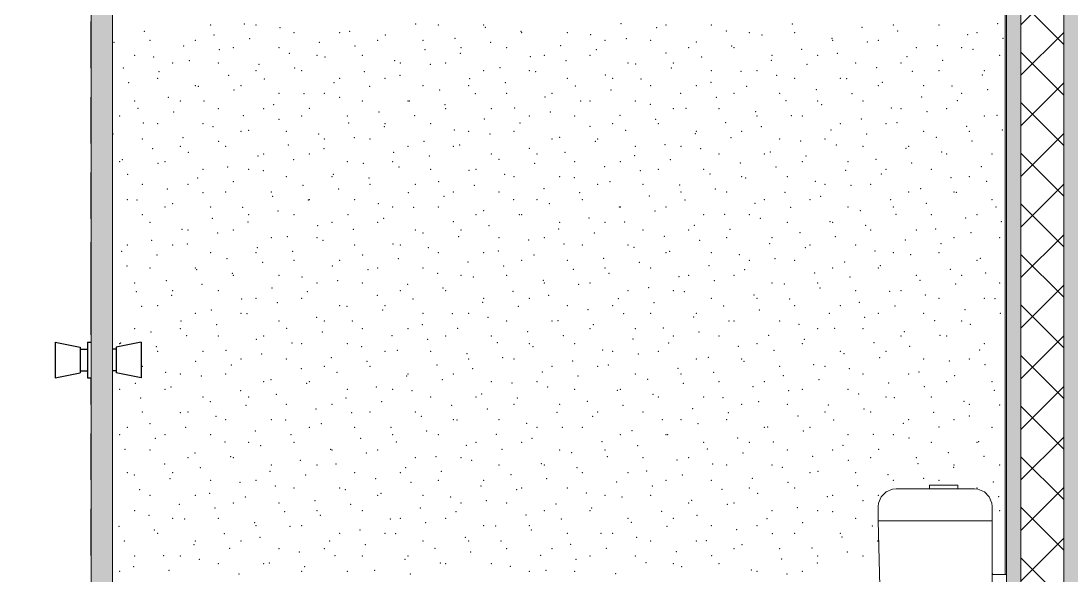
# Model space of a CAD drawing. Header units: metres. Extents: x -1783 to 21505, y -57 to 13660.
# Drawn here: x 17568.5 to 17715.3, y 7381.7 to 7459.3 of the extents above; entities that cross this region are included whole.
import ezdxf

# ---------------------------------------------------------------- set-up
doc = ezdxf.new("R2010")
doc.units = ezdxf.units.M
doc.header["$MEASUREMENT"] = 0
doc.layers.add('01_A Corte AA_1_LOUCAS-METAIS.ARQ_Caneta_No__13', color=7, linetype='Continuous', lineweight=0, true_color=0xaaaaaa)
doc.layers.add('01_A Corte AA_1_PAREDE.ARQ_Caneta_No__97', color=7, linetype='Continuous', lineweight=5, true_color=0x6b6b6b)
doc.layers.add('01_A Corte AA_1_PAREDE CONSTRUIR', color=7, linetype='Continuous')
doc.layers.add('cotas', color=7, linetype='Continuous')
for name, color, linetype, lineweight in [('01_A Corte AA_1_PAREDE CONSTRUIR_Caneta_No__241', 7, 'Continuous', 13), ('01_A Corte AA_1_PAREDE CONSTRUIR_Caneta_No__83', 84, 'Continuous', 0), ('01_A Corte AA_1_PAREDE.ARQ_Caneta_No__241', 7, 'Continuous', 13), ('01_A Corte AA_1_PAREDE.ARQ_Caneta_No__3', 7, 'Continuous', 25)]:
    doc.layers.add(name, color=color, linetype=linetype, lineweight=lineweight)

msp = doc.modelspace()

# ---------------------------------------------------------------- hatches: boundary and pattern name
at = {"layer": '01_A Corte AA_1_PAREDE CONSTRUIR', "linetype": 'Continuous', "lineweight": 0, "true_color": 0xffffff}
for points in [[(17706.292, 7311.929), (17708.292, 7311.929), (17708.292, 7626.929), (17706.292, 7626.929)], [(17714.292, 7311.929), (17716.292, 7311.929), (17716.292, 7626.929), (17714.292, 7626.929)]]:
    msp.add_hatch(color=7, dxfattribs=at).paths.add_polyline_path(points)
at = {"layer": '01_A Corte AA_1_PAREDE CONSTRUIR_Caneta_No__83', "linetype": 'Continuous', "lineweight": 0}
h = msp.add_hatch(dxfattribs=at)
h.set_pattern_fill('PLACOMUR_0001', color=84, scale=100, style=0, pattern_type=2)
h.set_pattern_definition([(45, (22447.5286, 7311.9294), (-3.535534, 3.535534), []), (135, (22447.5286, 7311.9294), (3.535534, 3.535534), [])])
h.paths.add_polyline_path([(17708.292, 7626.929), (17708.292, 7311.929), (17714.292, 7311.929), (17714.292, 7626.929)])
at = {"layer": '01_A Corte AA_1_PAREDE.ARQ_Caneta_No__97', "linetype": 'Continuous', "lineweight": 5, "true_color": 0x6b6b6b}
h = msp.add_hatch(dxfattribs=at)
h.set_pattern_fill('CUT_STONE_0001', color=251, scale=100, style=0, pattern_type=2)
h.set_pattern_definition([(45, (22447.5286, 7316.9294), (-1.5909903, 1.5909903), [0, -1.5, 0, -2.25]), (110, (22452.5286, 7316.9294), (2.1143084, 0.7695453), [0, -1.1, 0, -1.9])])
h.paths.add_polyline_path([(17581.292, 7511.929), (17578.292, 7511.929), (17578.292, 7331.929), (17581.292, 7331.929)])
at = {"layer": 'cotas'}
h = msp.add_hatch(color=7, dxfattribs=at)
h.dxf.hatch_style = 1
h.paths.add_polyline_path([(21504.961, 13659.963), (10304.961, 13659.963), (10304.961, 5739.963), (21504.961, 5739.963)])
h.paths.add_polyline_path([(10571.627, 13593.296), (21371.627, 13593.296), (21371.627, 5806.63), (10571.627, 5806.63)], flags=16)

# ---------------------------------------------------------------- linework, layer by layer
at = {"layer": '01_A Corte AA_1_LOUCAS-METAIS.ARQ_Caneta_No__13', "color": 253, "linetype": 'Continuous', "lineweight": 0, "ltscale": 1000, "true_color": 0xaaaaaa}
for p, q in [((17695.644, 7394.429), (17695.492, 7394.429)), ((17695.492, 7393.929), (17695.492, 7394.429)), ((17696.078, 7394.429), (17695.644, 7394.429)), ((17696.727, 7394.429), (17696.078, 7394.429)), ((17697.492, 7394.429), (17696.727, 7394.429)), ((17698.257, 7394.429), (17697.492, 7394.429)), ((17698.906, 7394.429), (17698.257, 7394.429)), ((17699.34, 7394.429), (17698.906, 7394.429)), ((17699.492, 7394.429), (17699.34, 7394.429)), ((17699.492, 7393.929), (17699.492, 7394.429)), ((17688.748, 7392.818), (17688.375, 7391.917)), ((17689.438, 7393.508), (17688.748, 7392.818)), ((17688.748, 7392.818), (17688.748, 7392.818)), ((17690.339, 7393.881), (17689.438, 7393.508)), ((17689.438, 7393.508), (17689.438, 7393.508)), ((17690.827, 7393.929), (17690.339, 7393.881)), ((17690.339, 7393.881), (17690.339, 7393.881)), ((17690.827, 7393.929), (17691.057, 7393.929)), ((17691.057, 7393.929), (17691.486, 7393.929)), ((17691.486, 7393.929), (17692.077, 7393.929)), ((17692.077, 7393.929), (17692.98, 7393.929)), ((17692.98, 7393.929), (17701.046, 7393.929)), ((17701.046, 7393.929), (17701.465, 7393.929)), ((17701.465, 7393.929), (17701.611, 7393.929)), ((17701.611, 7393.929), (17701.709, 7393.929)), ((17701.709, 7393.929), (17701.792, 7393.929)), ((17702.28, 7393.881), (17701.792, 7393.929)), ((17703.181, 7393.508), (17702.28, 7393.881)), ((17703.871, 7392.818), (17703.181, 7393.508)), ((17704.244, 7391.917), (17703.871, 7392.818)), ((17688.375, 7391.917), (17688.327, 7391.429)), ((17688.327, 7391.429), (17688.327, 7389.429)), ((17704.292, 7391.429), (17704.244, 7391.917)), ((17704.292, 7389.429), (17704.292, 7391.429)), ((17688.327, 7389.429), (17689.146, 7357.929)), ((17688.817, 7389.429), (17688.327, 7389.429)), ((17689.812, 7389.429), (17688.817, 7389.429)), ((17691.183, 7389.429), (17689.812, 7389.429)), ((17692.755, 7389.429), (17691.183, 7389.429)), ((17701.292, 7389.429), (17692.755, 7389.429)), ((17702.44, 7389.429), (17701.292, 7389.429)), ((17703.413, 7389.429), (17702.44, 7389.429)), ((17704.064, 7389.429), (17703.413, 7389.429)), ((17704.292, 7389.429), (17704.064, 7389.429)), ((17704.292, 7389.429), (17704.292, 7357.929)), ((17704.292, 7381.929), (17706.292, 7381.929))]:
    msp.add_line(p, q, dxfattribs=at)
at = {"layer": '01_A Corte AA_1_PAREDE CONSTRUIR_Caneta_No__241', "color": 7, "linetype": 'Continuous', "lineweight": 13, "ltscale": 1000}
for p, q in [((17706.292, 7626.929), (17706.292, 7321.929)), ((17708.292, 7626.929), (17708.292, 7311.929)), ((17714.292, 7626.929), (17714.292, 7311.929))]:
    msp.add_line(p, q, dxfattribs=at)
at = {"layer": '01_A Corte AA_1_PAREDE.ARQ_Caneta_No__241', "color": 7, "linetype": 'Continuous', "lineweight": 13, "ltscale": 1000}
for p, q in [((17578.292, 7511.929), (17578.292, 7331.929)), ((17581.292, 7511.929), (17581.292, 7331.929)), ((17706.093, 7381.929), (17706.093, 7511.929)), ((17706.097, 7381.929), (17706.097, 7511.929))]:
    msp.add_line(p, q, dxfattribs=at)
at = {"layer": '01_A Corte AA_1_PAREDE.ARQ_Caneta_No__3', "color": 7, "linetype": 'Continuous', "lineweight": 25, "ltscale": 1000}
for p, q in [((17573.292, 7414.429), (17573.292, 7414.094)), ((17573.292, 7414.429), (17576.792, 7413.729)), ((17573.292, 7414.094), (17573.292, 7413.179)), ((17573.292, 7413.179), (17573.292, 7411.929)), ((17576.792, 7413.729), (17576.792, 7413.488)), ((17576.792, 7413.488), (17576.792, 7412.829)), ((17576.792, 7413.429), (17577.792, 7413.429)), ((17577.792, 7414.429), (17577.792, 7414.094)), ((17577.792, 7414.429), (17578.292, 7414.429)), ((17577.792, 7414.094), (17577.792, 7413.179)), ((17577.792, 7413.179), (17577.792, 7411.929)), ((17581.792, 7413.429), (17581.292, 7413.429)), ((17585.292, 7414.429), (17581.792, 7413.729)), ((17581.792, 7413.729), (17581.792, 7413.488)), ((17581.792, 7413.488), (17581.792, 7412.829)), ((17585.292, 7414.429), (17585.292, 7414.094)), ((17585.292, 7414.094), (17585.292, 7413.179)), ((17585.292, 7413.179), (17585.292, 7411.929)), ((17573.292, 7411.929), (17573.292, 7410.679)), ((17576.792, 7412.829), (17576.792, 7411.929)), ((17576.792, 7411.929), (17576.792, 7411.029)), ((17577.792, 7411.929), (17577.792, 7410.679)), ((17581.792, 7412.829), (17581.792, 7411.929)), ((17581.792, 7411.929), (17581.792, 7411.029)), ((17585.292, 7411.929), (17585.292, 7410.679)), ((17573.292, 7410.679), (17573.292, 7409.764)), ((17576.792, 7411.029), (17576.792, 7410.371)), ((17576.792, 7410.429), (17577.792, 7410.429)), ((17576.792, 7410.371), (17576.792, 7410.129)), ((17577.792, 7410.679), (17577.792, 7409.764)), ((17581.792, 7410.429), (17581.292, 7410.429)), ((17581.792, 7411.029), (17581.792, 7410.371)), ((17581.792, 7410.371), (17581.792, 7410.129)), ((17585.292, 7410.679), (17585.292, 7409.764)), ((17573.292, 7409.429), (17576.792, 7410.129)), ((17573.292, 7409.764), (17573.292, 7409.429)), ((17577.792, 7409.764), (17577.792, 7409.429)), ((17577.792, 7409.429), (17578.292, 7409.429)), ((17585.292, 7409.429), (17581.792, 7410.129)), ((17585.292, 7409.764), (17585.292, 7409.429))]:
    msp.add_line(p, q, dxfattribs=at)
at = {"layer": '01_A Corte AA_1_PAREDE.ARQ_Caneta_No__97', "color": 251, "linetype": 'Continuous', "lineweight": 5, "ltscale": 1000, "true_color": 0x6b6b6b}
for p, q in [((17578.282, 7459.235), (17578.282, 7452.75)), ((17578.282, 7448.696), (17578.282, 7442.211)), ((17578.282, 7438.158), (17578.282, 7431.672)), ((17578.282, 7428.415), (17578.282, 7421.929)), ((17578.282, 7415.444), (17578.282, 7421.929)), ((17578.282, 7405.701), (17578.282, 7409.429)), ((17578.282, 7395.162), (17578.282, 7401.648)), ((17578.282, 7384.624), (17578.282, 7391.109))]:
    msp.add_line(p, q, dxfattribs=at)
for p in [(17595.008, 7458.755), (17599.713, 7458.92), (17601.372, 7458.755), (17623.661, 7458.91), (17626.828, 7458.755), (17633.192, 7458.755), (17652.384, 7458.936), (17658.648, 7458.755), (17665.012, 7458.755), (17676.332, 7458.926), (17690.468, 7458.755), (17696.832, 7458.755), (17705.055, 7458.951), (17585.727, 7457.874), (17595.484, 7457.381), (17604.694, 7458.392), (17606.676, 7457.694), (17613.04, 7457.694), (17614.451, 7457.899), (17619.432, 7457.371), (17633.417, 7458.417), (17638.399, 7457.889), (17638.495, 7457.694), (17644.859, 7457.694), (17648.155, 7457.397), (17657.365, 7458.407), (17667.122, 7457.915), (17670.315, 7457.694), (17672.103, 7457.387), (17676.679, 7457.694), (17686.089, 7458.433), (17691.07, 7457.905), (17700.827, 7457.412), (17702.135, 7457.694), (17581.499, 7456.335), (17586.523, 7456.633), (17591.256, 7455.842), (17592.887, 7456.633), (17600.465, 7456.853), (17610.222, 7456.36), (17615.203, 7455.832), (17618.343, 7456.633), (17624.707, 7456.633), (17629.189, 7456.878), (17634.17, 7456.35), (17643.927, 7455.858), (17650.163, 7456.633), (17653.137, 7456.868), (17656.527, 7456.633), (17662.893, 7456.376), (17667.874, 7455.847), (17681.86, 7456.894), (17681.982, 7456.633), (17686.841, 7456.366), (17688.346, 7456.633), (17696.598, 7455.873), (17705.808, 7456.884), (17584.402, 7454.512), (17587.027, 7454.303), (17596.237, 7455.314), (17598.19, 7455.573), (17604.554, 7455.573), (17605.994, 7454.821), (17609.858, 7454.512), (17610.975, 7454.293), (17616.222, 7454.512), (17624.96, 7455.339), (17629.941, 7454.811), (17630.01, 7455.573), (17636.374, 7455.573), (17639.698, 7454.318), (17641.677, 7454.512), (17648.041, 7454.512), (17648.908, 7455.329), (17658.665, 7454.837), (17661.83, 7455.573), (17663.646, 7454.308), (17668.194, 7455.573), (17673.497, 7454.512), (17677.631, 7455.355), (17679.861, 7454.512), (17682.612, 7454.827), (17692.369, 7454.334), (17693.65, 7455.573), (17700.014, 7455.573), (17701.579, 7455.345), (17705.317, 7454.512), (17589.705, 7453.451), (17592.008, 7453.775), (17596.069, 7453.451), (17601.765, 7453.282), (17620.732, 7453.8), (17621.525, 7453.451), (17625.713, 7453.272), (17627.889, 7453.451), (17635.47, 7452.779), (17644.679, 7453.79), (17653.345, 7453.451), (17654.436, 7453.298), (17659.709, 7453.451), (17673.403, 7453.816), (17678.384, 7453.288), (17685.164, 7453.451), (17688.141, 7452.795), (17691.528, 7453.451), (17697.35, 7453.806), (17582.798, 7452.764), (17587.584, 7451.33), (17587.78, 7452.236), (17597.536, 7451.743), (17601.372, 7452.391), (17606.746, 7452.754), (17607.736, 7452.391), (17613.04, 7451.33), (17616.503, 7452.261), (17619.404, 7451.33), (17621.484, 7451.733), (17633.192, 7452.391), (17639.556, 7452.391), (17640.451, 7452.251), (17644.859, 7451.33), (17650.208, 7451.758), (17651.223, 7451.33), (17659.417, 7452.769), (17665.012, 7452.391), (17669.174, 7452.277), (17671.376, 7452.391), (17674.155, 7451.748), (17676.679, 7451.33), (17683.043, 7451.33), (17693.122, 7452.267), (17696.832, 7452.391), (17702.879, 7451.774), (17703.196, 7452.391), (17583.551, 7450.696), (17592.887, 7450.269), (17593.308, 7450.204), (17599.251, 7450.269), (17602.517, 7451.215), (17612.274, 7450.722), (17617.255, 7450.194), (17624.707, 7450.269), (17631.071, 7450.269), (17631.241, 7451.24), (17636.222, 7450.712), (17645.979, 7450.219), (17655.189, 7451.23), (17656.527, 7450.269), (17662.891, 7450.269), (17664.946, 7450.738), (17669.927, 7450.209), (17683.912, 7451.256), (17688.346, 7450.269), (17688.893, 7450.728), (17694.71, 7450.269), (17698.65, 7450.235), (17589.079, 7448.665), (17598.289, 7449.676), (17604.554, 7449.209), (17608.046, 7449.183), (17610.918, 7449.209), (17613.027, 7448.655), (17627.012, 7449.701), (17631.993, 7449.173), (17636.374, 7449.209), (17641.75, 7448.68), (17642.738, 7449.209), (17650.96, 7449.691), (17660.717, 7449.198), (17665.698, 7448.67), (17668.194, 7449.209), (17674.558, 7449.209), (17679.684, 7449.717), (17684.665, 7449.188), (17694.421, 7448.696), (17700.014, 7449.209), (17703.631, 7449.707), (17584.402, 7448.148), (17584.851, 7447.126), (17590.766, 7448.148), (17594.06, 7448.137), (17596.069, 7447.087), (17602.433, 7447.087), (17603.817, 7447.644), (17608.798, 7447.116), (17616.222, 7448.148), (17622.586, 7448.148), (17622.784, 7448.162), (17627.765, 7447.634), (17627.889, 7447.087), (17634.253, 7447.087), (17637.522, 7447.141), (17646.731, 7448.152), (17648.041, 7448.148), (17654.405, 7448.148), (17656.488, 7447.659), (17659.709, 7447.087), (17661.469, 7447.131), (17666.073, 7447.087), (17675.455, 7448.178), (17679.861, 7448.148), (17680.436, 7447.649), (17686.225, 7448.148), (17690.193, 7447.157), (17691.528, 7447.087), (17697.892, 7447.087), (17699.403, 7448.168), (17582.28, 7446.027), (17589.832, 7446.597), (17599.589, 7446.105), (17604.57, 7445.577), (17607.736, 7446.027), (17614.1, 7446.027), (17618.555, 7446.623), (17623.536, 7446.095), (17633.293, 7445.602), (17639.556, 7446.027), (17642.503, 7446.613), (17645.92, 7446.027), (17652.26, 7446.12), (17657.241, 7445.592), (17671.226, 7446.639), (17671.376, 7446.027), (17676.207, 7446.11), (17677.74, 7446.027), (17685.964, 7445.618), (17695.174, 7446.628), (17703.196, 7446.027), (17704.931, 7446.136), (17585.603, 7445.058), (17587.584, 7444.966), (17593.948, 7444.966), (17595.36, 7444.566), (17600.341, 7444.037), (17614.327, 7445.084), (17619.308, 7444.556), (17619.404, 7444.966), (17625.768, 7444.966), (17629.064, 7444.063), (17638.274, 7445.074), (17648.031, 7444.581), (17651.223, 7444.966), (17653.012, 7444.053), (17657.587, 7444.966), (17666.998, 7445.099), (17671.979, 7444.571), (17681.736, 7444.079), (17683.043, 7444.966), (17689.407, 7444.966), (17690.945, 7445.089), (17700.702, 7444.597), (17705.683, 7444.069), (17581.374, 7443.519), (17585.462, 7442.845), (17591.131, 7443.027), (17599.251, 7443.905), (17605.615, 7443.905), (17610.098, 7443.545), (17610.918, 7442.845), (17615.079, 7443.017), (17617.282, 7442.845), (17624.836, 7442.524), (17631.071, 7443.905), (17634.046, 7443.535), (17637.435, 7443.905), (17642.738, 7442.845), (17643.802, 7443.042), (17648.784, 7442.514), (17649.102, 7442.845), (17662.769, 7443.56), (17662.891, 7443.905), (17667.75, 7443.032), (17669.255, 7443.905), (17674.558, 7442.845), (17677.507, 7442.539), (17680.922, 7442.845), (17686.717, 7443.55), (17694.71, 7443.905), (17696.474, 7443.058), (17701.074, 7443.905), (17701.455, 7442.529), (17586.903, 7441.487), (17590.766, 7441.784), (17596.112, 7442.498), (17597.13, 7441.784), (17605.869, 7442.006), (17610.85, 7441.477), (17622.586, 7441.784), (17628.949, 7441.784), (17629.817, 7441.996), (17639.574, 7441.503), (17654.405, 7441.784), (17658.54, 7442.021), (17660.769, 7441.784), (17663.521, 7441.493), (17682.488, 7442.011), (17686.225, 7441.784), (17692.245, 7441.519), (17692.589, 7441.784), (17582.28, 7439.663), (17582.674, 7439.948), (17588.644, 7439.663), (17591.884, 7440.959), (17601.641, 7440.467), (17602.433, 7440.723), (17606.622, 7439.938), (17608.797, 7440.723), (17614.1, 7439.663), (17620.464, 7439.663), (17620.607, 7440.985), (17625.588, 7440.457), (17634.253, 7440.723), (17635.345, 7439.964), (17640.617, 7440.723), (17644.555, 7440.975), (17645.92, 7439.663), (17652.284, 7439.663), (17654.312, 7440.482), (17659.293, 7439.954), (17666.073, 7440.723), (17672.437, 7440.723), (17673.278, 7441), (17677.74, 7439.663), (17678.259, 7440.472), (17684.104, 7439.663), (17688.016, 7439.979), (17697.226, 7440.99), (17697.892, 7440.723), (17704.256, 7440.723), (17587.655, 7439.42), (17593.948, 7438.602), (17597.412, 7438.928), (17600.312, 7438.602), (17602.393, 7438.399), (17616.379, 7439.446), (17621.36, 7438.917), (17625.768, 7438.602), (17631.117, 7438.425), (17632.131, 7438.602), (17640.326, 7439.436), (17650.083, 7438.943), (17655.064, 7438.415), (17657.587, 7438.602), (17663.951, 7438.602), (17669.05, 7439.461), (17674.031, 7438.933), (17683.788, 7438.44), (17689.407, 7438.602), (17692.997, 7439.451), (17695.771, 7438.602), (17702.754, 7438.959), (17583.427, 7437.881), (17593.183, 7437.388), (17598.164, 7436.86), (17605.615, 7437.541), (17611.979, 7437.541), (17612.15, 7437.907), (17617.131, 7437.378), (17626.888, 7436.886), (17636.098, 7437.897), (17637.435, 7437.541), (17643.799, 7437.541), (17645.855, 7437.404), (17650.836, 7436.876), (17664.821, 7437.922), (17669.255, 7437.541), (17669.802, 7437.394), (17675.619, 7437.541), (17679.559, 7436.901), (17688.769, 7437.912), (17698.526, 7437.419), (17701.074, 7437.541), (17703.507, 7436.891), (17585.462, 7436.481), (17588.955, 7435.849), (17591.826, 7436.481), (17593.936, 7435.321), (17597.13, 7435.42), (17603.494, 7435.42), (17607.921, 7436.368), (17612.902, 7435.839), (17617.282, 7436.481), (17622.659, 7435.347), (17623.646, 7436.481), (17628.949, 7435.42), (17631.869, 7436.358), (17635.313, 7435.42), (17641.626, 7435.865), (17646.607, 7435.337), (17649.102, 7436.481), (17655.466, 7436.481), (17660.593, 7436.383), (17660.769, 7435.42), (17665.574, 7435.855), (17667.133, 7435.42), (17675.331, 7435.362), (17680.922, 7436.481), (17684.54, 7436.373), (17687.286, 7436.481), (17692.589, 7435.42), (17694.297, 7435.88), (17698.953, 7435.42), (17699.278, 7435.352), (17583.341, 7434.359), (17584.726, 7434.31), (17589.707, 7433.782), (17603.693, 7434.828), (17608.674, 7434.3), (17608.797, 7434.359), (17615.161, 7434.359), (17618.431, 7433.808), (17627.64, 7434.818), (17637.397, 7434.326), (17640.617, 7434.359), (17642.378, 7433.798), (17646.981, 7434.359), (17656.364, 7434.844), (17661.345, 7434.316), (17671.102, 7433.823), (17672.437, 7434.359), (17678.801, 7434.359), (17680.312, 7434.834), (17690.068, 7434.341), (17695.05, 7433.813), (17704.256, 7434.359), (17585.479, 7432.243), (17588.644, 7433.299), (17595.008, 7433.299), (17599.464, 7433.289), (17600.312, 7432.238), (17604.445, 7432.761), (17606.676, 7432.238), (17614.202, 7432.268), (17620.464, 7433.299), (17623.412, 7433.279), (17626.828, 7433.299), (17632.131, 7432.238), (17633.169, 7432.787), (17638.15, 7432.258), (17638.495, 7432.238), (17652.135, 7433.305), (17652.284, 7433.299), (17657.116, 7432.777), (17658.648, 7433.299), (17663.951, 7432.238), (17666.873, 7432.284), (17670.315, 7432.238), (17676.083, 7433.295), (17684.104, 7433.299), (17685.84, 7432.802), (17690.468, 7433.299), (17690.821, 7432.274), (17695.771, 7432.238), (17702.135, 7432.238), (17704.806, 7433.32), (17586.523, 7431.177), (17595.236, 7431.75), (17600.217, 7431.222), (17611.979, 7431.177), (17618.343, 7431.177), (17619.183, 7431.74), (17628.94, 7431.248), (17643.799, 7431.177), (17647.907, 7431.766), (17650.163, 7431.177), (17652.888, 7431.238), (17671.854, 7431.756), (17675.619, 7431.177), (17681.611, 7431.263), (17681.982, 7431.177), (17700.578, 7431.781), (17705.559, 7431.253), (17591.007, 7430.211), (17591.826, 7430.117), (17595.988, 7429.683), (17598.19, 7430.117), (17609.974, 7430.729), (17614.955, 7430.201), (17623.646, 7430.117), (17624.711, 7429.709), (17630.01, 7430.117), (17633.921, 7430.719), (17643.678, 7430.227), (17648.659, 7429.698), (17655.466, 7430.117), (17661.83, 7430.117), (17662.645, 7430.745), (17667.626, 7430.217), (17677.383, 7429.724), (17686.592, 7430.735), (17687.286, 7430.117), (17693.65, 7430.117), (17696.349, 7430.242), (17701.33, 7429.714), (17583.341, 7427.995), (17586.778, 7428.672), (17589.705, 7427.995), (17591.759, 7428.144), (17603.494, 7429.056), (17605.745, 7429.19), (17609.858, 7429.056), (17610.726, 7428.662), (17615.161, 7427.995), (17620.483, 7428.169), (17621.525, 7427.995), (17629.693, 7429.18), (17635.313, 7429.056), (17639.449, 7428.688), (17641.677, 7429.056), (17644.431, 7428.159), (17646.981, 7427.995), (17653.345, 7427.995), (17658.416, 7429.206), (17663.397, 7428.678), (17667.133, 7429.056), (17673.154, 7428.185), (17673.497, 7429.056), (17678.801, 7427.995), (17682.364, 7429.196), (17685.164, 7427.995), (17692.121, 7428.703), (17697.102, 7428.175), (17698.953, 7429.056), (17705.317, 7429.056), (17582.55, 7427.133), (17587.531, 7426.605), (17595.008, 7426.935), (17601.372, 7426.935), (17601.516, 7427.651), (17606.497, 7427.123), (17616.254, 7426.63), (17625.464, 7427.641), (17626.828, 7426.935), (17633.192, 7426.935), (17635.221, 7427.149), (17640.202, 7426.62), (17654.187, 7427.667), (17658.648, 7426.935), (17659.169, 7427.139), (17665.012, 7426.935), (17668.925, 7426.646), (17678.135, 7427.657), (17687.892, 7427.164), (17690.468, 7426.935), (17692.873, 7426.636), (17696.832, 7426.935), (17583.302, 7425.066), (17597.288, 7426.112), (17602.269, 7425.584), (17606.676, 7425.874), (17612.026, 7425.091), (17613.04, 7425.874), (17621.235, 7426.102), (17630.992, 7425.609), (17635.973, 7425.081), (17638.495, 7425.874), (17644.859, 7425.874), (17649.959, 7426.128), (17654.94, 7425.599), (17664.697, 7425.107), (17670.315, 7425.874), (17673.906, 7426.118), (17676.679, 7425.874), (17683.663, 7425.625), (17688.644, 7425.097), (17702.135, 7425.874), (17702.63, 7426.143), (17586.523, 7424.813), (17592.887, 7424.813), (17593.059, 7424.573), (17598.04, 7424.045), (17598.19, 7423.753), (17604.554, 7423.753), (17607.797, 7423.552), (17617.007, 7424.563), (17618.343, 7424.813), (17624.707, 7424.813), (17626.764, 7424.07), (17630.01, 7423.753), (17631.745, 7423.542), (17636.374, 7423.753), (17645.73, 7424.589), (17650.163, 7424.813), (17650.711, 7424.06), (17656.527, 7424.813), (17660.468, 7423.568), (17661.83, 7423.753), (17668.194, 7423.753), (17669.678, 7424.579), (17679.435, 7424.086), (17681.982, 7424.813), (17684.416, 7423.558), (17688.346, 7424.813), (17693.65, 7423.753), (17698.401, 7424.604), (17700.014, 7423.753), (17703.382, 7424.076), (17584.402, 7422.692), (17588.83, 7423.034), (17593.812, 7422.506), (17603.568, 7422.013), (17609.858, 7422.692), (17612.778, 7423.024), (17616.222, 7422.692), (17622.535, 7422.531), (17627.516, 7422.003), (17641.502, 7423.049), (17641.677, 7422.692), (17646.483, 7422.521), (17648.041, 7422.692), (17656.24, 7422.029), (17665.449, 7423.039), (17673.497, 7422.692), (17675.206, 7422.547), (17679.861, 7422.692), (17680.187, 7422.019), (17694.173, 7423.065), (17699.154, 7422.537), (17705.317, 7422.692), (17584.602, 7421.495), (17589.583, 7420.967), (17589.705, 7421.632), (17596.069, 7421.632), (17601.372, 7420.571), (17607.736, 7420.571), (17608.549, 7421.485), (17618.306, 7420.992), (17621.525, 7421.632), (17627.889, 7421.632), (17633.192, 7420.571), (17637.273, 7421.51), (17639.556, 7420.571), (17642.254, 7420.982), (17652.011, 7420.489), (17653.345, 7421.632), (17659.709, 7421.632), (17661.221, 7421.5), (17665.012, 7420.571), (17670.978, 7421.008), (17671.376, 7420.571), (17685.164, 7421.632), (17689.944, 7421.526), (17691.528, 7421.632), (17694.925, 7420.998), (17696.832, 7420.571), (17703.196, 7420.571), (17704.682, 7420.505), (17585.354, 7419.428), (17587.584, 7419.51), (17599.34, 7420.474), (17604.321, 7419.946), (17613.04, 7419.51), (17614.078, 7419.453), (17619.404, 7419.51), (17623.287, 7420.464), (17633.044, 7419.971), (17638.025, 7419.443), (17644.859, 7419.51), (17651.223, 7419.51), (17656.992, 7419.961), (17666.749, 7419.469), (17675.959, 7420.479), (17676.679, 7419.51), (17683.043, 7419.51), (17685.716, 7419.987), (17690.697, 7419.459), (17592.887, 7418.45), (17595.111, 7418.935), (17599.251, 7418.45), (17600.092, 7418.407), (17609.849, 7417.914), (17619.059, 7418.925), (17624.707, 7418.45), (17628.816, 7418.432), (17631.071, 7418.45), (17633.797, 7417.904), (17647.782, 7418.95), (17652.763, 7418.422), (17656.527, 7418.45), (17662.52, 7417.93), (17662.891, 7418.45), (17671.73, 7418.94), (17681.487, 7418.448), (17686.468, 7417.919), (17688.346, 7418.45), (17694.71, 7418.45), (17700.453, 7418.966), (17705.435, 7418.438), (17584.402, 7416.328), (17590.766, 7416.328), (17590.883, 7417.396), (17595.864, 7416.868), (17604.554, 7417.389), (17605.621, 7416.375), (17610.918, 7417.389), (17614.83, 7417.386), (17616.222, 7416.328), (17622.586, 7416.328), (17624.587, 7416.893), (17629.568, 7416.365), (17636.374, 7417.389), (17642.738, 7417.389), (17643.554, 7417.411), (17648.041, 7416.328), (17648.535, 7416.883), (17654.405, 7416.328), (17658.292, 7416.39), (17667.501, 7417.401), (17668.194, 7417.389), (17674.558, 7417.389), (17677.258, 7416.909), (17679.861, 7416.328), (17682.239, 7416.38), (17686.225, 7416.328), (17696.225, 7417.427), (17700.014, 7417.389), (17701.206, 7416.899), (17586.654, 7415.857), (17591.635, 7415.328), (17596.069, 7415.268), (17601.392, 7414.836), (17602.433, 7415.268), (17610.602, 7415.847), (17620.359, 7415.354), (17625.34, 7414.826), (17627.889, 7415.268), (17634.253, 7415.268), (17639.325, 7415.872), (17644.306, 7415.344), (17654.063, 7414.851), (17659.709, 7415.268), (17663.273, 7415.862), (17666.073, 7415.268), (17673.03, 7415.37), (17678.011, 7414.841), (17691.528, 7415.268), (17691.996, 7415.888), (17696.977, 7415.36), (17697.892, 7415.268), (17582.28, 7414.207), (17582.425, 7414.318), (17587.406, 7413.789), (17587.584, 7413.146), (17593.948, 7413.146), (17597.163, 7413.297), (17606.373, 7414.308), (17607.736, 7414.207), (17614.1, 7414.207), (17616.13, 7413.815), (17619.404, 7413.146), (17621.111, 7413.287), (17625.768, 7413.146), (17635.096, 7414.333), (17639.556, 7414.207), (17640.078, 7413.805), (17645.92, 7414.207), (17649.834, 7413.312), (17651.223, 7413.146), (17657.587, 7413.146), (17659.044, 7414.323), (17668.801, 7413.83), (17671.376, 7414.207), (17673.782, 7413.302), (17677.74, 7414.207), (17683.043, 7413.146), (17687.768, 7414.349), (17689.407, 7413.146), (17692.749, 7413.82), (17702.506, 7413.328), (17703.196, 7414.207), (17592.935, 7411.758), (17599.251, 7412.086), (17602.144, 7412.768), (17605.615, 7412.086), (17611.901, 7412.276), (17616.882, 7411.748), (17630.868, 7412.794), (17631.071, 7412.086), (17635.849, 7412.266), (17637.435, 7412.086), (17645.606, 7411.773), (17654.816, 7412.784), (17662.891, 7412.086), (17664.572, 7412.291), (17669.255, 7412.086), (17669.553, 7411.763), (17683.539, 7412.81), (17688.52, 7412.281), (17694.71, 7412.086), (17698.277, 7411.789), (17701.074, 7412.086), (17585.462, 7411.025), (17588.706, 7410.219), (17597.916, 7411.229), (17607.673, 7410.737), (17610.918, 7411.025), (17612.654, 7410.209), (17617.282, 7411.025), (17626.639, 7411.255), (17631.62, 7410.727), (17641.377, 7410.234), (17642.738, 7411.025), (17649.102, 7411.025), (17650.587, 7411.245), (17660.344, 7410.752), (17665.325, 7410.224), (17674.558, 7411.025), (17679.31, 7411.27), (17680.922, 7411.025), (17684.291, 7410.742), (17694.048, 7410.25), (17703.258, 7411.26), (17590.766, 7409.964), (17593.687, 7409.69), (17597.13, 7409.964), (17602.433, 7408.904), (17603.444, 7409.198), (17608.797, 7408.904), (17622.411, 7409.716), (17622.586, 7409.964), (17627.392, 7409.188), (17628.949, 7409.964), (17634.253, 7408.904), (17640.617, 7408.904), (17646.358, 7409.706), (17654.405, 7409.964), (17656.115, 7409.213), (17660.769, 7409.964), (17666.073, 7408.904), (17672.437, 7408.904), (17675.082, 7409.731), (17680.063, 7409.203), (17686.225, 7409.964), (17692.589, 7409.964), (17697.892, 7408.904), (17699.029, 7409.721), (17704.256, 7408.904), (17582.28, 7407.843), (17584.477, 7408.679), (17588.644, 7407.843), (17589.459, 7408.151), (17599.215, 7407.659), (17608.425, 7408.669), (17614.1, 7407.843), (17618.182, 7408.177), (17620.464, 7407.843), (17623.163, 7407.649), (17637.149, 7408.695), (17642.13, 7408.167), (17645.92, 7407.843), (17651.887, 7407.674), (17652.284, 7407.843), (17661.096, 7408.685), (17670.853, 7408.192), (17675.834, 7407.664), (17677.74, 7407.843), (17684.104, 7407.843), (17689.82, 7408.711), (17694.801, 7408.182), (17704.558, 7407.69), (17585.23, 7406.612), (17593.948, 7406.782), (17594.987, 7406.119), (17600.312, 7406.782), (17604.196, 7407.13), (17613.953, 7406.638), (17618.934, 7406.109), (17625.768, 7406.782), (17632.131, 7406.782), (17632.92, 7407.156), (17637.901, 7406.628), (17647.658, 7406.135), (17656.868, 7407.146), (17657.587, 7406.782), (17663.951, 7406.782), (17666.625, 7406.653), (17671.606, 7406.125), (17685.591, 7407.171), (17689.407, 7406.782), (17690.572, 7406.643), (17695.771, 7406.782), (17700.329, 7406.151), (17585.462, 7404.661), (17590.758, 7404.58), (17591.826, 7404.661), (17599.968, 7405.591), (17605.615, 7405.722), (17609.725, 7405.099), (17611.979, 7405.722), (17614.706, 7404.57), (17617.282, 7404.661), (17623.646, 7404.661), (17628.691, 7405.617), (17633.672, 7405.089), (17637.435, 7405.722), (17643.429, 7404.596), (17643.799, 7405.722), (17649.102, 7404.661), (17652.639, 7405.607), (17655.466, 7404.661), (17662.396, 7405.114), (17667.377, 7404.586), (17669.255, 7405.722), (17675.619, 7405.722), (17680.922, 7404.661), (17681.363, 7405.632), (17686.344, 7405.104), (17687.286, 7404.661), (17696.1, 7404.611), (17701.074, 7405.722), (17705.31, 7405.622), (17586.53, 7403.041), (17595.739, 7404.052), (17597.13, 7403.6), (17603.494, 7403.6), (17605.496, 7403.559), (17610.477, 7403.031), (17624.463, 7404.078), (17628.949, 7403.6), (17629.444, 7403.549), (17635.313, 7403.6), (17639.201, 7403.057), (17648.41, 7404.068), (17658.167, 7403.575), (17660.769, 7403.6), (17663.148, 7403.047), (17667.133, 7403.6), (17677.134, 7404.093), (17682.115, 7403.565), (17691.872, 7403.072), (17692.589, 7403.6), (17698.953, 7403.6), (17701.082, 7404.083), (17582.301, 7401.502), (17583.341, 7402.54), (17588.644, 7401.479), (17591.511, 7402.513), (17595.008, 7401.479), (17601.268, 7402.02), (17606.249, 7401.492), (17608.797, 7402.54), (17615.161, 7402.54), (17620.234, 7402.539), (17620.464, 7401.479), (17625.215, 7402.01), (17626.828, 7401.479), (17634.972, 7401.518), (17640.617, 7402.54), (17644.182, 7402.529), (17646.981, 7402.54), (17652.284, 7401.479), (17653.939, 7402.036), (17658.648, 7401.479), (17658.92, 7401.508), (17672.437, 7402.54), (17672.905, 7402.554), (17677.886, 7402.026), (17678.801, 7402.54), (17684.104, 7401.479), (17687.643, 7401.533), (17690.468, 7401.479), (17696.853, 7402.544), (17704.256, 7402.54), (17587.282, 7400.974), (17597.039, 7400.481), (17600.312, 7400.418), (17602.02, 7399.953), (17606.676, 7400.418), (17616.006, 7401), (17620.987, 7400.471), (17630.743, 7399.979), (17632.131, 7400.418), (17638.495, 7400.418), (17639.953, 7400.989), (17649.71, 7400.497), (17654.691, 7399.969), (17663.951, 7400.418), (17668.677, 7401.015), (17670.315, 7400.418), (17673.658, 7400.487), (17683.415, 7399.994), (17692.624, 7401.005), (17695.771, 7400.418), (17702.135, 7400.418), (17702.381, 7400.512), (17583.053, 7399.435), (17586.523, 7399.358), (17592.81, 7398.942), (17611.777, 7399.46), (17611.979, 7399.358), (17616.758, 7398.932), (17618.343, 7399.358), (17635.725, 7399.45), (17643.799, 7399.358), (17645.481, 7398.958), (17650.163, 7399.358), (17664.448, 7399.476), (17669.429, 7398.948), (17675.619, 7399.358), (17681.982, 7399.358), (17688.396, 7399.466), (17698.153, 7398.973), (17588.582, 7397.403), (17591.826, 7398.297), (17597.791, 7398.414), (17598.19, 7398.297), (17603.494, 7397.236), (17607.548, 7397.921), (17609.858, 7397.236), (17612.529, 7397.393), (17623.646, 7398.297), (17626.515, 7398.44), (17630.01, 7398.297), (17631.496, 7397.911), (17635.313, 7397.236), (17641.253, 7397.419), (17641.677, 7397.236), (17650.463, 7398.43), (17655.466, 7398.297), (17660.219, 7397.937), (17661.83, 7398.297), (17665.2, 7397.409), (17667.133, 7397.236), (17673.497, 7397.236), (17679.186, 7398.455), (17684.167, 7397.927), (17687.286, 7398.297), (17693.65, 7398.297), (17693.924, 7397.434), (17698.953, 7397.236), (17703.134, 7398.445), (17705.317, 7397.236), (17583.341, 7396.176), (17584.353, 7395.864), (17589.705, 7396.176), (17593.563, 7396.875), (17603.32, 7396.382), (17608.301, 7395.854), (17615.161, 7396.176), (17621.525, 7396.176), (17622.286, 7396.9), (17627.267, 7396.372), (17637.024, 7395.88), (17646.234, 7396.89), (17646.981, 7396.176), (17653.345, 7396.176), (17655.991, 7396.398), (17660.972, 7395.87), (17674.957, 7396.916), (17678.801, 7396.176), (17679.938, 7396.388), (17685.164, 7396.176), (17689.695, 7395.895), (17698.905, 7396.906), (17589.334, 7395.336), (17595.008, 7395.115), (17599.091, 7394.843), (17601.372, 7395.115), (17604.072, 7394.315), (17618.058, 7395.361), (17623.039, 7394.833), (17626.828, 7395.115), (17632.796, 7394.34), (17633.192, 7395.115), (17642.005, 7395.351), (17651.762, 7394.859), (17656.743, 7394.33), (17658.648, 7395.115), (17665.012, 7395.115), (17670.729, 7395.377), (17675.71, 7394.849), (17685.467, 7394.356), (17690.468, 7395.115), (17694.676, 7395.367), (17696.832, 7395.115), (17704.433, 7394.874), (17585.106, 7393.797), (17586.523, 7392.994), (17592.887, 7392.994), (17594.862, 7393.304), (17599.843, 7392.776), (17606.676, 7394.054), (17613.04, 7394.054), (17613.829, 7393.822), (17618.343, 7392.994), (17618.81, 7393.294), (17624.707, 7392.994), (17628.567, 7392.801), (17637.777, 7393.812), (17638.495, 7394.054), (17644.859, 7394.054), (17647.534, 7393.32), (17650.163, 7392.994), (17652.515, 7392.791), (17656.527, 7392.994), (17666.5, 7393.838), (17670.315, 7394.054), (17671.481, 7393.31), (17676.679, 7394.054), (17681.238, 7392.817), (17681.982, 7392.994), (17688.346, 7392.994), (17702.135, 7394.054), (17705.186, 7392.807), (17590.634, 7391.765), (17595.615, 7391.237), (17598.19, 7391.933), (17604.554, 7391.933), (17609.6, 7392.283), (17614.581, 7391.755), (17624.338, 7391.262), (17630.01, 7391.933), (17633.548, 7392.273), (17636.374, 7391.933), (17643.305, 7391.781), (17648.286, 7391.252), (17661.83, 7391.933), (17662.272, 7392.299), (17667.253, 7391.77), (17668.194, 7391.933), (17677.01, 7391.278), (17686.219, 7392.289), (17584.402, 7390.872), (17586.405, 7390.226), (17589.705, 7389.812), (17591.386, 7389.698), (17596.069, 7389.812), (17605.372, 7390.744), (17609.858, 7390.872), (17610.353, 7390.216), (17616.222, 7390.872), (17620.11, 7389.723), (17621.525, 7389.812), (17627.889, 7389.812), (17629.319, 7390.734), (17639.076, 7390.241), (17641.677, 7390.872), (17644.057, 7389.713), (17648.041, 7390.872), (17653.345, 7389.812), (17658.043, 7390.76), (17659.709, 7389.812), (17663.024, 7390.231), (17672.781, 7389.739), (17673.497, 7390.872), (17679.861, 7390.872), (17681.991, 7390.75), (17685.164, 7389.812), (17705.317, 7390.872), (17582.177, 7388.687), (17601.143, 7389.205), (17601.372, 7388.751), (17606.124, 7388.677), (17607.736, 7388.751), (17625.091, 7389.195), (17633.192, 7388.751), (17634.848, 7388.702), (17639.556, 7388.751), (17653.814, 7389.221), (17658.795, 7388.692), (17665.012, 7388.751), (17668.552, 7388.2), (17671.376, 7388.751), (17677.762, 7389.211), (17687.519, 7388.718), (17587.158, 7388.159), (17587.584, 7387.69), (17596.915, 7387.666), (17601.896, 7387.138), (17613.04, 7387.69), (17615.881, 7388.184), (17619.404, 7387.69), (17620.862, 7387.656), (17630.619, 7387.163), (17639.829, 7388.174), (17644.859, 7387.69), (17649.586, 7387.681), (17651.223, 7387.69), (17654.567, 7387.153), (17673.533, 7387.671), (17676.679, 7387.69), (17683.043, 7387.69), (17683.29, 7387.179), (17582.929, 7386.619), (17592.686, 7386.127), (17592.887, 7386.63), (17597.667, 7385.599), (17599.251, 7386.63), (17604.554, 7385.569), (17610.918, 7385.569), (17611.653, 7386.645), (17616.634, 7386.117), (17624.707, 7386.63), (17626.39, 7385.624), (17631.071, 7386.63), (17635.6, 7386.635), (17636.374, 7385.569), (17642.738, 7385.569), (17645.357, 7386.142), (17650.338, 7385.614), (17656.527, 7386.63), (17662.891, 7386.63), (17664.324, 7386.661), (17668.194, 7385.569), (17669.305, 7386.132), (17674.558, 7385.569), (17679.062, 7385.64), (17688.271, 7386.651), (17688.346, 7386.63), (17584.402, 7384.508), (17588.457, 7384.588), (17590.766, 7384.508), (17593.438, 7384.059), (17607.424, 7385.106), (17612.405, 7384.578), (17616.222, 7384.508), (17622.162, 7384.085), (17622.586, 7384.508), (17631.372, 7385.096), (17641.128, 7384.603), (17646.11, 7384.075), (17648.041, 7384.508), (17654.405, 7384.508), (17660.095, 7385.121), (17665.076, 7384.593), (17674.833, 7384.101), (17679.861, 7384.508), (17684.043, 7385.111), (17686.225, 7384.508), (17582.28, 7382.387), (17584.229, 7383.049), (17589.21, 7382.52), (17596.069, 7383.448), (17602.433, 7383.448), (17603.195, 7383.567), (17607.736, 7382.387), (17608.176, 7383.039), (17614.1, 7382.387), (17617.933, 7382.546), (17627.143, 7383.557), (17627.889, 7383.448), (17634.253, 7383.448), (17636.9, 7383.064), (17639.556, 7382.387), (17641.881, 7382.536), (17645.92, 7382.387), (17655.866, 7383.582), (17659.709, 7383.448), (17660.847, 7383.054), (17666.073, 7383.448), (17670.604, 7382.561), (17671.376, 7382.387), (17677.74, 7382.387), (17679.814, 7383.572), (17598.967, 7382.028), (17622.914, 7382.018), (17651.638, 7382.043), (17675.585, 7382.033), (17704.309, 7382.059)]:
    msp.add_point(p, dxfattribs=at)

doc.saveas('drawing.dxf')
